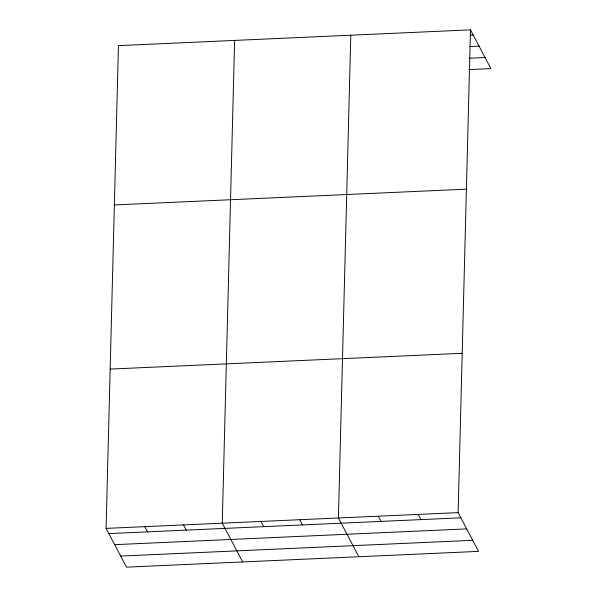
<?xml version="1.0" encoding="UTF-8"?>
<svg xmlns="http://www.w3.org/2000/svg" width="597" height="597" viewBox="0 0 597 597"><rect width="100%" height="100%" fill="white"/><g stroke="black" fill="none" stroke-linecap="round" stroke-linejoin="round"><path stroke-width="0.9" d="M470.481 29.85L458.123 512.622L478.555 551.374L126.519 567.15L106.087 528.39L118.445 45.626L470.481 29.85L490.913 68.61L468.645 69.603M234.621 40.417L222.256 523.188L242.688 561.949M350.79 35.216L338.424 517.987L358.864 556.74M470.443 35.178L473.227 35.051M469.787 46.544L479.063 46.126M469.302 58.237L485.077 57.536M114.37 204.935L466.399 189.167M110.161 369.08L462.197 353.305M106.087 528.39L458.123 512.622M108.826 533.599L460.862 517.823M114.669 544.665L466.697 528.897M120.684 556.076L472.72 540.307M418.221 514.413L420.967 519.614M378.326 516.196L381.065 521.397M299.701 519.718L302.448 524.92M260.979 521.457L263.725 526.658M183.533 524.927L186.279 530.129M144.81 526.658L147.549 531.86"/></g></svg>
